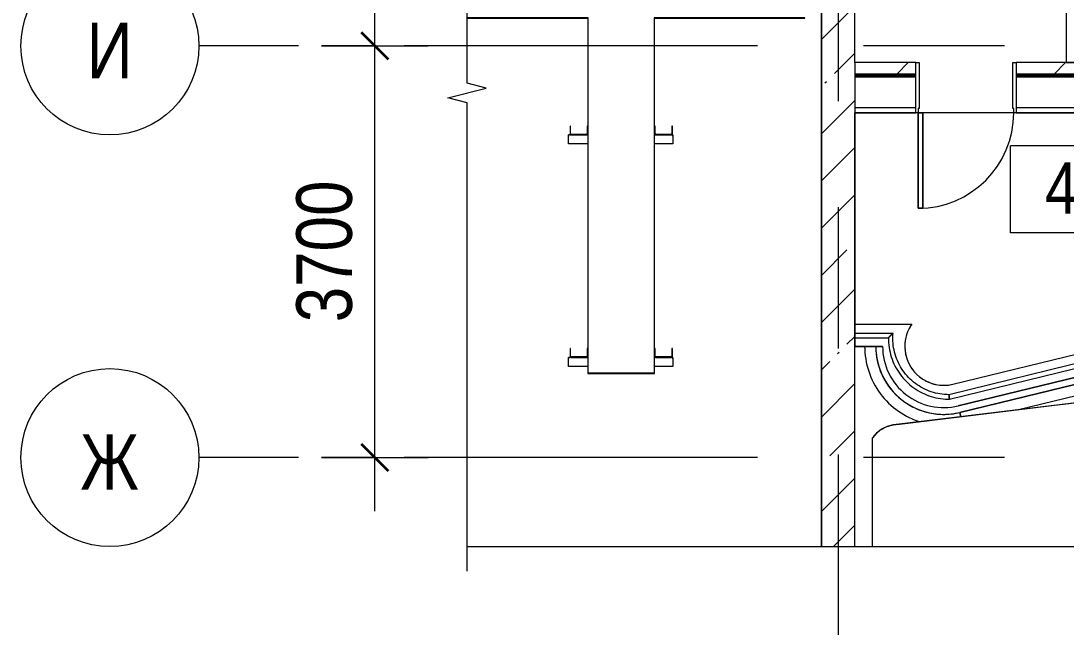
# Model space of a CAD drawing. Header units: millimetres. Extents: x 48966 to 294585, y -43515 to 30344.
# Drawn here: x 266500 to 275897, y 894 to 6342 of the extents above; entities that cross this region are included whole.
import ezdxf

# ---------------------------------------------------------------- set-up
doc = ezdxf.new("R2010")
doc.units = ezdxf.units.MM
doc.linetypes.add('Осевые', pattern=[6350, 1270, -952.5, 3175, -952.5])
for name, color, linetype, lineweight in [('Двери', 7, 'Continuous', 9), ('Каркас несущий', 7, 'Continuous', 9), ('Каркас_Импост', 7, 'Continuous', 9), ('Марки помещений', 7, 'Continuous', 9), ('Мебель', 7, 'Continuous', 9), ('Общие ребра', 7, 'Continuous', 9), ('Ограждение', 7, 'Continuous', 9), ('Оси', 7, 'Continuous', 9), ('Оси-1', 7, 'Continuous', 18), ('Оси-2', 7, 'Осевые', 9), ('Панель', 7, 'Continuous', 9), ('Перекрытия', 7, 'Continuous', 9), ('Поручни', 7, 'Continuous', 9), ('Размеры', 7, 'Continuous', 9), ('Размеры-200', 7, 'Continuous', 9), ('Стены', 7, 'Continuous', 9), ('Стены-1', 7, 'Continuous', 18), ('Штриховка разреза-1', 7, 'Continuous', 9), ('Элементы узлов', 7, 'Continuous', 9)]:
    doc.layers.add(name, color=color, linetype=linetype, lineweight=lineweight)
doc.styles.add('Arial Narrow', font='Arial Narrow.ttf', dxfattribs={"height": 500})
doc.styles.add('Arial Narrow_1', font='Arial Narrow.ttf', dxfattribs={"height": 460})
doc.dimstyles.new('Диагональ_-_2_5_мм_Arial_narrow_1', dxfattribs={"dimscale": 304.8, "dimtxt": 511.715487, "dimasz": 0.787402, "dimexe": 1.574803, "dimexo": 0.0625, "dimgap": 0.19685, "dimtad": 1, "dimdec": 0, "dimzin": 0, "dimdsep": 46, "dimtxsty": 'Arial Narrow', "dimblk1": 'OBLIQUE', "dimblk2": 'OBLIQUE', "dimsah": 1, "dimcen": 0.09, "dimdle": 1.574803, "dimazin": 0, "dimtfac": 1, "dimtdec": 4, "dimtix": 1, "dimtmove": 0, "dimatfit": 3, "dimfxl": 1.574803, "dimfxlon": 1, "dimtvp": 1, "dimtolj": 1, "dimtzin": 0, "dimarcsym": 2})
pattern_1 = [(45, (169515.5, 0), (-424.264, 424.264), [600, -100, 20, -100]), (45, (169515.5, 424), (-424.264, 424.264), [])]

# ---------------------------------------------------------------- blocks, each defined once
blk = doc.blocks.new('Ограждение - Ограждение-583171-План 4-го этажа на отм_ _10_050')
at = {"layer": 'Поручни'}
for p, q in [((102085.6, 6371.1), (100996.6, 6371.1)), ((100996.6, 6367.1), (102081.6, 6367.1)), ((102081.6, 6367.1), (102081.6, 3172.1)), ((102085.6, 3176.1), (102085.6, 6371.1)), ((104031.6, 6371.1), (102677.6, 6371.1)), ((102677.6, 6371.1), (102677.6, 3176.1)), ((102681.6, 3172.1), (102681.6, 6367.1)), ((102681.6, 6367.1), (104031.6, 6367.1)), ((104031.6, 6367.1), (104031.6, 6371.1)), ((102081.6, 3172.1), (102681.6, 3172.1)), ((102677.6, 3176.1), (102085.6, 3176.1))]:
    blk.add_line(p, q, dxfattribs=at)
blk = doc.blocks.new('Швеллеры стальные гнутые равнополочные  ГОСТ 8278-83_Гн_ - Гн160x80x5-2083022-План 4-го этажа на отм_ _10_050')
at = {"layer": 'Каркас несущий'}
for p, q in [((101926.6, 5397.1), (101921.6, 5397.1)), ((101921.6, 5397.1), (101921.6, 5324.1)), ((101926.6, 5329.1), (101926.6, 5397.1)), ((102081.6, 5397.1), (102076.6, 5397.1)), ((102076.6, 5397.1), (102076.6, 5329.1)), ((102081.6, 5324.1), (102081.6, 5397.1)), ((101928.6, 5317.1), (102074.6, 5317.1)), ((102069.6, 5322.1), (101933.6, 5322.1))]:
    blk.add_line(p, q, dxfattribs=at)
for centre, start, end in [((101928.6, 5324.1), 180, 270), ((101933.6, 5329.1), 180, 270), ((102069.6, 5329.1), 270, 0), ((102074.6, 5324.1), 270, 0)]:
    blk.add_arc(centre, 7, start, end, dxfattribs=at)
blk = doc.blocks.new('Швеллеры стальные гнутые равнополочные  ГОСТ 8278-83_Гн_ - Гн160x80x5-2083023-План 4-го этажа на отм_ _10_050')
at = {"layer": 'Каркас несущий'}
for p, q in [((102681.6, 5397.1), (102681.6, 5324.1)), ((102686.6, 5397.1), (102681.6, 5397.1)), ((102686.6, 5329.1), (102686.6, 5397.1)), ((102841.6, 5397.1), (102836.6, 5397.1)), ((102836.6, 5397.1), (102836.6, 5329.1)), ((102841.6, 5324.1), (102841.6, 5397.1)), ((102688.6, 5317.1), (102834.6, 5317.1)), ((102829.6, 5322.1), (102693.6, 5322.1))]:
    blk.add_line(p, q, dxfattribs=at)
for centre, start, end in [((102688.6, 5324.1), 180, 270), ((102693.6, 5329.1), 180, 270), ((102829.6, 5329.1), 270, 360), ((102834.6, 5324.1), 270, 0)]:
    blk.add_arc(centre, 7, start, end, dxfattribs=at)
blk = doc.blocks.new('Швеллеры стальные гнутые равнополочные  ГОСТ 8278-83_Гн_ - Гн160x80x5-583658-План 4-го этажа на отм_ _10_050')
at = {"layer": 'Каркас несущий'}
for p, q in [((-295.2, 0), (-470, 0)), ((-470, -7), (-470, 0)), ((470, 0), (304.8, 0)), ((470, 0), (470, -7)), ((-470, -2.1), (-470, -7)), ((-470, -80), (-470, -7)), ((-470, -12), (-470, -7.1)), ((-470, -7.1), (-470, -12)), ((-470, -80), (-470, -12)), ((-295.2, -80), (-470, -80)), ((-295.2, -80), (-470, -80)), ((470, -80), (304.8, -80)), ((470, -80), (304.8, -80)), ((470, -7), (470, -2.1)), ((470, -7), (470, -80)), ((470, -12), (470, -7.1)), ((470, -7.1), (470, -12)), ((470, -12), (470, -80))]:
    blk.add_line(p, q, dxfattribs=at)
blk = doc.blocks.new('Швеллеры стальные гнутые равнополочные  ГОСТ 8278-83_Гн_ - Гн160x80x5-608658-План 4-го этажа на отм_ _10_050')
at = {"layer": 'Каркас несущий'}
for p, q in [((101926.6, 3397.1), (101921.6, 3397.1)), ((101921.6, 3397.1), (101921.6, 3324.1)), ((101926.6, 3329.1), (101926.6, 3397.1)), ((102081.6, 3397.1), (102076.6, 3397.1)), ((102076.6, 3397.1), (102076.6, 3329.1)), ((102081.6, 3324.1), (102081.6, 3397.1)), ((101928.6, 3317.1), (102074.6, 3317.1)), ((102069.6, 3322.1), (101933.6, 3322.1))]:
    blk.add_line(p, q, dxfattribs=at)
for centre, start, end in [((101928.6, 3324.1), 180, 270), ((101933.6, 3329.1), 180, 270), ((102069.6, 3329.1), 270, 0), ((102074.6, 3324.1), 270, 0)]:
    blk.add_arc(centre, 7, start, end, dxfattribs=at)
blk = doc.blocks.new('Швеллеры стальные гнутые равнополочные  ГОСТ 8278-83_Гн_ - Гн160x80x5-608659-План 4-го этажа на отм_ _10_050')
at = {"layer": 'Каркас несущий'}
for p, q in [((102681.6, 3397.1), (102681.6, 3324.1)), ((102686.6, 3397.1), (102681.6, 3397.1)), ((102686.6, 3329.1), (102686.6, 3397.1)), ((102841.6, 3397.1), (102836.6, 3397.1)), ((102836.6, 3397.1), (102836.6, 3329.1)), ((102841.6, 3324.1), (102841.6, 3397.1)), ((102688.6, 3317.1), (102834.6, 3317.1)), ((102829.6, 3322.1), (102693.6, 3322.1))]:
    blk.add_line(p, q, dxfattribs=at)
for centre, start, end in [((102688.6, 3324.1), 180, 270), ((102693.6, 3329.1), 180, 270), ((102829.6, 3329.1), 270, 0), ((102834.6, 3324.1), 270, 0)]:
    blk.add_arc(centre, 7, start, end, dxfattribs=at)
blk = doc.blocks.new('Базовая стена _ ОС20 - обшивка балкона _мин_вата_фанера 10мм _сталь - ___-6277397-План 4-го этажа на отм_ _10_050')
at = {"layer": 'Стены'}
for p, q in [((112485.4, 4549.1), (105426.7, 2823.6)), ((105426.7, 2823.6), (112485.4, 4549.1)), ((105940.5, 2846.3), (112465.8, 4441.4)), ((105426.7, 2823.6), (105436.3, 2784.3)), ((105436.3, 2784.3), (105426.7, 2823.6))]:
    blk.add_line(p, q, dxfattribs=at)
blk = doc.blocks.new('Базовая стена _ ОС20 - обшивка балкона _мин_вата_фанера 10мм _сталь - ___-6277399-План 4-го этажа на отм_ _10_050')
at = {"layer": 'Стены'}
for p, q in [((104670.6, 3417.1), (104670.6, 3417.1)), ((105426.7, 2823.6), (105436.2, 2784.7)), ((105436.2, 2784.7), (105426.7, 2823.6))]:
    blk.add_line(p, q, dxfattribs=at)
at = {"layer": 'Стены', "flags": 128}
blk.add_lwpolyline([(104570.6, 3417.1), (104571.2, 3388.7), (104572.9, 3360.3), (104575.7, 3332), (104579.7, 3303.8), (104584.8, 3275.9), (104591, 3248.1), (104598.3, 3220.6), (104606.7, 3193.5), (104616.2, 3166.7), (104626.7, 3140.2), (104638.3, 3114.3), (104651, 3088.8), (104664.6, 3063.8), (104679.2, 3039.4), (104694.8, 3015.7), (104711.3, 2992.5), (104728.8, 2970), (104747.1, 2948.3), (104766.3, 2927.3), (104786.3, 2907.1), (104807.1, 2887.7), (104828.6, 2869.1), (104850.9, 2851.4), (104873.9, 2834.7), (104897.5, 2818.8), (104921.7, 2804), (104946.5, 2790), (104971.9, 2777.2), (104997.7, 2765.3), (105024, 2754.4), (105050.7, 2744.7), (105066.3, 2739.6)], dxfattribs=at)
at = {"layer": 'Стены'}
for start, end in [(180, 187.49331), (180, 283.73681), (189.92945, 195.00377), (197.87311, 202.54481), (205.53331, 210.14754), (213.09926, 217.90514), (220.62265, 226.28317), (228.41051, 235.61343), (237.45372, 243.11418), (245.8317, 250.63757), (253.5893, 258.20353), (276.24352, 283.73681), (261.19202, 265.86373), (268.73306, 273.80741)]:
    blk.add_arc((105281.6, 3417.1), 611, start, end, dxfattribs=at)
blk = doc.blocks.new('Ограждение - Ограждение-6395681-План 4-го этажа на отм_ _10_050')
at = {"layer": 'Поручни'}
for p, q in [((113616.9, 5516.1), (113616.9, 5009)), ((113656.9, 4977.6), (113656.9, 5516.1)), ((113616.9, 5009), (105328.2, 2982.7)), ((105333, 2942.8), (113656.9, 4977.6)), ((104826, 3534.1), (104481.6, 3534.1)), ((104481.6, 3496.8), (104481.6, 3531.4)), ((104481.6, 3531.4), (104481.6, 3496.8)), ((104481.6, 3494.1), (104784, 3494.1))]:
    blk.add_line(p, q, dxfattribs=at)
at = {"layer": 'Поручни', "flags": 128}
for points in [[(104784, 3494.1), (104784.2, 3472.3), (104785.3, 3450.5), (104787.3, 3428.7), (104790.1, 3407), (104793.8, 3385.5), (104798.4, 3364.1), (104803.8, 3343), (104810.1, 3322), (104817.2, 3301.4), (104825.1, 3281), (104833.8, 3261), (104843.3, 3241.3), (104853.6, 3222), (104864.7, 3203.2), (104876.5, 3184.8), (104889, 3166.9), (104902.2, 3149.5), (104916.2, 3132.7), (104930.7, 3116.4), (104946, 3100.7), (104961.8, 3085.7), (104978.2, 3071.3), (104995.2, 3057.5), (105012.7, 3044.5), (105030.8, 3032.1), (105049.3, 3020.5), (105068.2, 3009.7), (105087.6, 2999.6), (105107.4, 2990.3), (105127.5, 2981.7), (105147.9, 2974), (105168.7, 2967.2), (105189.7, 2961.1), (105210.9, 2955.9), (105232.3, 2951.6), (105253.9, 2948.1), (105275.6, 2945.5), (105297.4, 2943.7), (105319.2, 2942.9), (105333, 2942.8)], [(105328.2, 2982.7), (105307.9, 2983.2), (105287.7, 2984.5), (105267.6, 2986.6), (105247.5, 2989.5), (105227.6, 2993.2), (105207.9, 2997.7), (105188.3, 3003), (105169, 3009.1), (105150, 3015.9), (105131.2, 3023.5), (105112.7, 3031.8), (105094.6, 3040.9), (105076.9, 3050.7), (105059.6, 3061.2), (105042.7, 3072.3), (105026.2, 3084.2), (105010.3, 3096.6), (104994.9, 3109.7), (104980, 3123.5), (104965.6, 3137.8), (104951.9, 3152.6), (104938.7, 3168), (104926.2, 3183.9), (104914.3, 3200.3), (104903.1, 3217.2), (104892.6, 3234.5), (104882.7, 3252.2), (104873.6, 3270.3), (104865.3, 3288.7), (104857.6, 3307.5), (104850.7, 3326.5), (104844.6, 3345.8), (104839.3, 3365.3), (104834.7, 3385.1), (104831, 3405), (104828, 3425), (104825.8, 3445.1), (104824.5, 3465.3), (104824, 3485.6), (104824.2, 3505.8), (104825.3, 3526), (104826, 3534.1)]]:
    blk.add_lwpolyline(points, dxfattribs=at)
at = {"layer": 'Поручни'}
for points, knots in [([(113656.9, 4977.6), (113656.9, 4977.6), (113656.4, 4977.9), (113654.7, 4979.2), (113652.8, 4980.8), (113651.1, 4982.1), (113649.4, 4983.4), (113648, 4984.5), (113646.5, 4985.7), (113645, 4986.9), (113643.3, 4988.2), (113642.1, 4989.2), (113640.8, 4990.2), (113639.5, 4991.2), (113638.2, 4992.2), (113636.9, 4993.3), (113635.6, 4994.3), (113634.3, 4995.3), (113633, 4996.3), (113631.7, 4997.3), (113630.5, 4998.3), (113628.8, 4999.6), (113627.3, 5000.8), (113625.8, 5002), (113624.4, 5003.1), (113622.7, 5004.4), (113621, 5005.8), (113619, 5007.3), (113617.4, 5008.6), (113616.9, 5009), (113616.9, 5009)], [-1, -1, -1, -1, -0.916667, -0.833333, -0.791667, -0.75, -0.708333, -0.6875, -0.666667, -0.625, -0.604167, -0.583333, -0.5625, -0.541667, -0.520833, -0.5, -0.479167, -0.458333, -0.4375, -0.416667, -0.395833, -0.375, -0.333333, -0.3125, -0.291667, -0.25, -0.208333, -0.166667, -0.083333, 0, 0, 0, 0]), ([(113619.6, 5006.9), (113620, 5006.5), (113621, 5005.8), (113622.7, 5004.4), (113624.4, 5003.1), (113625.8, 5002), (113627.3, 5000.8), (113628.8, 4999.6), (113630.5, 4998.3), (113631.7, 4997.3), (113633, 4996.3), (113634.3, 4995.3), (113635.6, 4994.3), (113636.9, 4993.3), (113638.2, 4992.2), (113639.5, 4991.2), (113640.8, 4990.2), (113642.1, 4989.2), (113643.3, 4988.2), (113644.2, 4987.5), (113644.7, 4987.2), (113644.8, 4987.1)], [-0.8333333, -0.8333333, -0.8333333, -0.8333333, -0.7916667, -0.75, -0.7083333, -0.6875, -0.6666667, -0.625, -0.6041667, -0.5833333, -0.5625, -0.5416667, -0.5208333, -0.5, -0.4791667, -0.4583333, -0.4375, -0.4166667, -0.3958333, -0.375, -0.3714491, -0.3714491, -0.3714491, -0.3714491]), ([(113646.9, 4985.4), (113647.3, 4985.1), (113648, 4984.5), (113649.4, 4983.4), (113651.1, 4982.1), (113652.8, 4980.8), (113653.8, 4980), (113654.2, 4979.7)], [-0.3333333, -0.3333333, -0.3333333, -0.3333333, -0.3125, -0.2916667, -0.25, -0.2083333, -0.1666667, -0.1666667, -0.1666667, -0.1666667]), ([(104784, 3494.1), (104784, 3494.1), (104784.3, 3494.4), (104784.9, 3495), (104785.4, 3495.5), (104785.7, 3495.9), (104786.1, 3496.3), (104786.7, 3496.9), (104787.6, 3497.7), (104788.6, 3498.7), (104789.4, 3499.5), (104790, 3500.1), (104790.6, 3500.7), (104791.5, 3501.6), (104792.7, 3502.7), (104793.9, 3503.8), (104794.8, 3504.8), (104795.5, 3505.5), (104796.3, 3506.2), (104797.3, 3507.2), (104798.5, 3508.4), (104800.1, 3509.8), (104801.6, 3511.3), (104803.1, 3512.8), (104804.7, 3514.3), (104806.3, 3515.8), (104807.8, 3517.2), (104809.4, 3518.7), (104810.9, 3520.2), (104812.2, 3521.4), (104813.2, 3522.3), (104813.9, 3523), (104814.7, 3523.7), (104815.7, 3524.6), (104816.9, 3525.7), (104818, 3526.8), (104818.8, 3527.5), (104819.3, 3528), (104819.7, 3528.4), (104820.2, 3528.9), (104821.1, 3529.6), (104822.1, 3530.6), (104823, 3531.4), (104823.6, 3532), (104824.1, 3532.4), (104824.5, 3532.8), (104824.9, 3533.2), (104825.5, 3533.9), (104825.9, 3534.1), (104826, 3534.1)], [0, 0, 0, 0, 0.055556, 0.083333, 0.097222, 0.111111, 0.125, 0.138889, 0.166667, 0.194444, 0.208333, 0.222222, 0.236111, 0.25, 0.277778, 0.305556, 0.319444, 0.333333, 0.347222, 0.361111, 0.388889, 0.416667, 0.444444, 0.472222, 0.5, 0.527778, 0.555556, 0.583333, 0.611111, 0.638889, 0.652778, 0.666667, 0.680556, 0.694444, 0.722222, 0.75, 0.763889, 0.770833, 0.777778, 0.791667, 0.805556, 0.833333, 0.861111, 0.875, 0.888889, 0.902778, 0.916667, 0.944444, 1, 1, 1, 1]), ([(104788.5, 3498.6), (104788.2, 3498.3), (104787.5, 3497.7), (104786.7, 3496.9), (104786.1, 3496.3), (104785.9, 3496), (104785.7, 3495.9)], [0.81237576, 0.81237576, 0.81237576, 0.81237576, 0.83333333, 0.86111111, 0.875, 0.88888889, 0.88888889, 0.88888889, 0.88888889]), ([(104807.8, 3517.2), (104807.3, 3516.7), (104806.3, 3515.8), (104804.7, 3514.3), (104803.1, 3512.8), (104801.6, 3511.3), (104800.1, 3509.8), (104798.5, 3508.4), (104797.3, 3507.2), (104796.3, 3506.2), (104795.5, 3505.5), (104794.8, 3504.8), (104793.9, 3503.8), (104792.7, 3502.7), (104791.5, 3501.6), (104790.7, 3500.8), (104790.3, 3500.4), (104790.1, 3500.2), (104790, 3500.1)], [0.4444444, 0.4444444, 0.4444444, 0.4444444, 0.4722222, 0.5, 0.5277778, 0.5555556, 0.5833333, 0.6111111, 0.6388889, 0.6527778, 0.6666667, 0.6805556, 0.6944444, 0.7222222, 0.75, 0.7638889, 0.7708333, 0.7777778, 0.7777778, 0.7777778, 0.7777778]), ([(104824.1, 3532.4), (104823.9, 3532.3), (104823.7, 3532), (104823, 3531.4), (104822.1, 3530.6), (104821.1, 3529.6), (104820.2, 3528.9), (104819.6, 3528.3), (104818.9, 3527.6), (104818, 3526.8), (104816.9, 3525.7), (104815.7, 3524.6), (104814.7, 3523.7), (104813.9, 3523), (104813.2, 3522.3), (104812.2, 3521.3), (104810.9, 3520.2), (104809.4, 3518.7), (104808.3, 3517.7), (104807.8, 3517.2)], [0.1111111, 0.1111111, 0.1111111, 0.1111111, 0.125, 0.1388889, 0.1666667, 0.1944444, 0.2083333, 0.2222222, 0.2361111, 0.25, 0.2777778, 0.3055556, 0.3194444, 0.3333333, 0.3472222, 0.3611111, 0.3888889, 0.4166667, 0.4444018, 0.4444018, 0.4444018, 0.4444018])]:
    blk.add_open_spline(points, degree=3, knots=knots, dxfattribs=at)
for points in [[(105333, 2942.8), (105333, 2942.8), (105332.9, 2943.6), (105332.5, 2947.1), (105331.8, 2952.6), (105331, 2959.2), (105330.1, 2966.3), (105329.3, 2972.9), (105328.7, 2978.4), (105328.3, 2981.9), (105328.2, 2982.7), (105328.2, 2982.7)], [(105328.7, 2978), (105328.9, 2976.5), (105329.3, 2972.9), (105330.1, 2966.3), (105331, 2959.2), (105331.8, 2952.5), (105332.4, 2947.2), (105332.8, 2944.6), (105332.8, 2944)]]:
    blk.add_open_spline(points, degree=3, dxfattribs=at)
blk = doc.blocks.new('Дверь - Однопольная - ДВ2__21х9-6474924-План 4-го этажа на отм_ _10_050')
at = {"layer": 'Двери'}
for p, q in [((-429, -225.5), (-389, -225.5)), ((-429, -1083.5), (-429, -225.5)), ((-389, -225.5), (-389, -1083.5)), ((-389, -1083.5), (-429, -1083.5))]:
    blk.add_line(p, q, dxfattribs=at)
blk.add_arc((-429, -225.5), 858, 270, 0, dxfattribs=at)
at = {"layer": 'Каркас_Импост'}
for p, q in [((-450, 225.5), (-420, 225.5)), ((-450, -225.5), (-450, 225.5)), ((-420, 225.5), (-420, -185.5)), ((420, 225.5), (450, 225.5)), ((420, -185.5), (420, 225.5)), ((450, 225.5), (450, -225.5)), ((-430, -185.5), (-430, -225.5)), ((-420, -185.5), (-430, -185.5)), ((430, -185.5), (420, -185.5)), ((430, -225.5), (430, -185.5)), ((-430, -225.5), (-450, -225.5)), ((450, -225.5), (430, -225.5))]:
    blk.add_line(p, q, dxfattribs=at)
at = {"layer": 'Панель'}
for p, q in [((-389, -225.5), (-429, -225.5)), ((-429, -225.5), (-429, -1083.5)), ((-389, -1083.5), (-389, -225.5)), ((-429, -1083.5), (-389, -1083.5))]:
    blk.add_line(p, q, dxfattribs=at)
blk = doc.blocks.new('Рефлектор_2 - Рефлектор_2-6393335-План 4-го этажа на отм_ _10_050')
at = {"layer": 'Мебель'}
for p, q in [((-18685.1, -600), (-22785.1, -1100)), ((-23025.6, -2200), (-23025.6, -1220.6))]:
    blk.add_line(p, q, dxfattribs=at)
at = {"layer": 'Мебель', "flags": 128}
for points in [[(-22782.8, -1099.7), (-22098.1, -1016.2), (-21412.4, -932.6), (-20728, -849.1), (-20045.3, -765.9), (-19364.3, -682.8), (-18685.1, -600)], [(-22785.1, -1100), (-22840.6, -1105.2), (-22894.2, -1120.5), (-22944, -1145.5), (-22988.3, -1179.2), (-23025.6, -1220.6)]]:
    blk.add_lwpolyline(points, dxfattribs=at)
at = {"layer": 'Мебель'}
for points, knots in [([(-22940.9, -1143.6), (-22935.4, -1140.3), (-22920.6, -1132), (-22905.2, -1124.8), (-22895.4, -1121)], [0.3709083, 0.3709083, 0.3709083, 0.3709083, 0.4444444, 0.5661704, 0.5661704, 0.5661704, 0.5661704]), ([(-22891.4, -1119.5), (-22891.4, -1119.4), (-22880, -1115.1), (-22863.8, -1110.3), (-22847.3, -1106.3), (-22842.6, -1105.3)], [0.5823961, 0.5823961, 0.5823961, 0.5823961, 0.5833333, 0.7222222, 0.7777778, 0.7777778, 0.7777778, 0.7777778]), ([(-22838.9, -1104.8), (-22833, -1103.8), (-22815.2, -1101.1), (-22797.2, -1100), (-22785.1, -1100)], [0.7923283, 0.7923283, 0.7923283, 0.7923283, 0.8611111, 1, 1, 1, 1]), ([(-23014.1, -1206.2), (-23007.9, -1198.8), (-22999.9, -1190.3), (-22991.5, -1182.3), (-22990.1, -1181)], [0, 0, 0, 0, 0.1111111, 0.1335195, 0.1335195, 0.1335195, 0.1335195]), ([(-22985.3, -1176.6), (-22981.2, -1172.9), (-22968.5, -1162.1), (-22954.9, -1152.5), (-22945.6, -1146.5)], [0.1583775, 0.1583775, 0.1583775, 0.1583775, 0.2222222, 0.3496718, 0.3496718, 0.3496718, 0.3496718])]:
    blk.add_open_spline(points, degree=3, knots=knots, dxfattribs=at)
blk = doc.blocks.new('Линия разрыва1 - М 200-6492695-План 4-го этажа на отм_ _10_050')
at = {"layer": 'Элементы узлов'}
for p, q in [((-44.1, 170.5), (-88.3, 0)), ((45.1, -172.4), (-44.1, 170.5)), ((-88.3, 0), (-5622.1, 0)), ((90.2, 0), (45.1, -172.4)), ((4299, 0), (90.2, 0))]:
    blk.add_line(p, q, dxfattribs=at)
blk = doc.blocks.new('Линия разрыва1 - М 200-6492713-План 4-го этажа на отм_ _10_050')
at = {"layer": 'Элементы узлов'}
blk.add_line((12042.5, 0), (90.2, 0), dxfattribs=at)
blk = doc.blocks.new('Ось сетки - По умолчанию 2-349628-План 4-го этажа на отм_ _10_050')
at = {"layer": 'Оси-1'}
blk.add_circle((0, 0), 4, dxfattribs=at)
blk = doc.blocks.new('Марка помещения_Р - Марка помещения-4575829-План 4-го этажа на отм_ _10_050')
at = {"layer": 'Марки помещений'}
for p, q in [((-4.79375, -1.95625), (-4.79375, 1.95625)), ((4.79375, 1.95625), (-4.79375, 1.95625)), ((4.79375, -1.95625), (4.79375, 1.95625)), ((4.79375, -1.95625), (-4.79375, -1.95625))]:
    blk.add_line(p, q, dxfattribs=at)
blk = doc.blocks.new('DIMBLOCK37-План 4-го этажа на отм_ _10_050')
at = {"layer": 'Размеры-200', "lineweight": 35, "transparency": 16777216}
for points in [[(269682.1, 6117.1), (269562.1, 6237.1), (269802.1, 5997.1)], [(269682.1, 2417.1), (269562.1, 2537.1), (269802.1, 2297.1)]]:
    blk.add_hatch(color=256, dxfattribs=at).paths.add_polyline_path(points, flags=0)
for p, q in [((269682.1, 6117.1), (269562.1, 6237.1)), ((269562.1, 6237.1), (269802.1, 5997.1)), ((269802.1, 5997.1), (269682.1, 6117.1)), ((269682.1, 2417.1), (269562.1, 2537.1)), ((269562.1, 2537.1), (269802.1, 2297.1)), ((269802.1, 2297.1), (269682.1, 2417.1))]:
    blk.add_line(p, q, dxfattribs=at)
at = {"layer": 'Размеры-200', "transparency": 16777216}
for p, q in [((269202.1, 6117.1), (270162.1, 6117.1)), ((269682.1, 6117.1), (269202.1, 6117.1)), ((269682.1, 1937.1), (269682.1, 6117.1)), ((269202.1, 2417.1), (270162.1, 2417.1)), ((269682.1, 2417.1), (269202.1, 2417.1))]:
    blk.add_line(p, q, dxfattribs=at)
at = {"layer": 'Размеры-200', "color": 0, "transparency": 16777216, "insert": (268975.9, 3633.6), "char_height": 500, "width": 1520.526, "attachment_point": 1, "rotation": 90, "line_spacing_factor": 0.974696, "style": 'Arial Narrow'}
blk.add_mtext('3700', dxfattribs=at)
blk = doc.blocks.new('_Oblique')
at = {"color": 0, "linetype": 'ByBlock', "lineweight": -2}
blk.add_line((-0.5, -0.5), (0.5, 0.5), dxfattribs=at)
blk = doc.blocks.new('DIMBLOCK38-План 4-го этажа на отм_ _10_050')
at = {"layer": 'Размеры-200', "lineweight": 35, "transparency": 16777216}
for points in [[(269682.1, 8517.1), (269562.1, 8637.1), (269802.1, 8397.1)], [(269682.1, 6117.1), (269562.1, 6237.1), (269802.1, 5997.1)]]:
    blk.add_hatch(color=256, dxfattribs=at).paths.add_polyline_path(points, flags=0)
at = {"layer": 'Размеры-200', "transparency": 16777216}
for p, q in [((269682.1, 6117.1), (269682.1, 8997.1)), ((269202.1, 8517.1), (270162.1, 8517.1)), ((269682.1, 8517.1), (269202.1, 8517.1)), ((269202.1, 6117.1), (270162.1, 6117.1)), ((269682.1, 6117.1), (269202.1, 6117.1))]:
    blk.add_line(p, q, dxfattribs=at)
at = {"layer": 'Размеры-200', "lineweight": 35, "transparency": 16777216}
for p, q in [((269682.1, 8517.1), (269562.1, 8637.1)), ((269562.1, 8637.1), (269802.1, 8397.1)), ((269802.1, 8397.1), (269682.1, 8517.1)), ((269682.1, 6117.1), (269562.1, 6237.1)), ((269562.1, 6237.1), (269802.1, 5997.1)), ((269802.1, 5997.1), (269682.1, 6117.1))]:
    blk.add_line(p, q, dxfattribs=at)
at = {"layer": 'Размеры-200', "color": 0, "transparency": 16777216, "insert": (268975.9, 6683.6), "char_height": 500, "width": 1520.526, "attachment_point": 1, "rotation": 90, "line_spacing_factor": 0.974696, "style": 'Arial Narrow'}
blk.add_mtext('2400', dxfattribs=at)

msp = doc.modelspace()

# ---------------------------------------------------------------- hatches: boundary and pattern name
at = {"layer": 'Штриховка разреза-1'}
h = msp.add_hatch(dxfattribs=at)
h.set_pattern_fill('FP_4', color=256, style=0, pattern_type=2)
h.set_pattern_definition(pattern_1)
h.paths.add_polyline_path([(273697.1, 2717.1), (273997.1, 2717.1), (273997.1, 7367.1), (273697.1, 7367.1), (273697.1, 3296.7)], flags=0)
h.paths.add_polyline_path([(273697.1, 8367.1), (273997.1, 8367.1), (273997.1, 11317.1), (273697.1, 11317.1), (273697.1, 8517.1)], flags=0)
h = msp.add_hatch(dxfattribs=at)
h.set_pattern_fill('FP_3', color=256, style=0, pattern_type=2)
h.set_pattern_definition([(45, (169515.5, 0), (-707.107, 707.107), []), (135, (169515.5, 0), (-707.107, -707.107), [])])
h.paths.add_polyline_path([(283160.2, 5867.1), (294397.1, 5868.2), (294397.1, 5967.1), (277397.1, 5967.1), (277397.1, 5867.1), (282779.3, 5867.1)], flags=0)
h.paths.add_polyline_path([(273997.1, 5867.1), (274547.1, 5867.1), (274547.1, 5967.1), (273997.1, 5967.1)], flags=0)
h.paths.add_polyline_path([(275447.1, 5867.1), (276497.1, 5867.1), (276497.1, 5967.1), (275447.1, 5967.1)], flags=0)
h = msp.add_hatch(dxfattribs=at)
h.set_pattern_fill('FP_4', color=256, style=0, pattern_type=2)
h.set_pattern_definition(pattern_1)
h.paths.add_polyline_path([(273946.9, 1617.1), (273997.1, 1617.1), (273997.1, 2717.1), (273697.1, 2717.1), (273697.1, 1617.1), (273722.9, 1617.1)], flags=0)

# ---------------------------------------------------------------- linework, layer by layer
at = {"layer": 'Общие ребра'}
for p, q in [((273997.1, 5967.1), (273997.1, 5867.1)), ((275897.1, 5967.1), (276497.1, 5967.1)), ((276497.1, 5967.1), (275897.1, 5967.1)), ((273997.1, 5867.1), (274547.1, 5867.1)), ((273997.1, 5867.1), (273997.1, 5855.1)), ((273997.1, 5855.1), (273997.1, 5843.1)), ((273997.1, 5855.1), (274547.1, 5855.1)), ((273997.1, 5843.1), (273997.1, 5841.1)), ((273997.1, 5843.1), (274547.1, 5843.1)), ((273997.1, 5841.1), (273997.1, 5563.1)), ((273997.1, 5841.1), (274547.1, 5841.1)), ((275447.1, 5867.1), (276497.1, 5867.1)), ((275447.1, 5855.1), (276497.1, 5855.1)), ((275447.1, 5843.1), (276497.1, 5843.1)), ((275447.1, 5841.1), (276497.1, 5841.1)), ((273997.1, 5563.1), (273997.1, 5518.1)), ((273997.1, 5563.1), (274547.1, 5563.1)), ((275447.1, 5563.1), (276497.1, 5563.1)), ((273997.1, 5518.1), (273997.1, 5516.1)), ((273997.1, 5518.1), (274547.1, 5518.1)), ((275447.1, 5518.1), (276497.1, 5518.1))]:
    msp.add_line(p, q, dxfattribs=at)
at = {"layer": 'Оси-2'}
for p, q in [((273847.1, 11017.1), (273847.1, -13042.2)), ((294394.6, 6117.1), (268100.1, 6117.1)), ((294394.6, 2417.1), (268100.1, 2417.1))]:
    msp.add_line(p, q, dxfattribs=at)
at = {"layer": 'Перекрытия'}
for p, q in [((271597.1, 6367.1), (271597.1, 3172.1)), ((272197.1, 3172.1), (272197.1, 6367.1)), ((283049.4, 5516.1), (273997.1, 5516.1)), ((273997.1, 5516.1), (273997.1, 3617.1)), ((274880.2, 3077.1), (283049.4, 5074.1)), ((274927.7, 2882.9), (283147.1, 4892.1)), ((273997.1, 3617.1), (274509.9, 3617.1)), ((273997.1, 3417.1), (274247.1, 3417.1)), ((273997.1, 3417.1), (274247.1, 3417.1)), ((271597.1, 3172.1), (272197.1, 3172.1))]:
    msp.add_line(p, q, dxfattribs=at)
for radius, start, end in [(350, 145.1501, 154.9559), (350, 168.40185, 174.9467), (350, 158.06824, 164.84646), (550, 180, 283.73681), (350, 178.36496, 184.09758), (350, 189.0644, 194.64757), (350, 199.58451, 205.20626), (350, 210.10434, 215.77765), (350, 220.62391, 226.36867), (350, 231.14324, 236.99239), (350, 241.66236, 247.67682), (350, 252.18126, 258.49481), (350, 262.69996, 269.71348), (350, 273.21848, 283.73681)]:
    msp.add_arc((274797.1, 3417.1), radius, start, end, dxfattribs=at)
at = {"layer": 'Стены'}
for p, q in [((274880.2, 3077.1), (283049.4, 5074.1)), ((283249.4, 4917.1), (274927.7, 2882.9)), ((274927.7, 2882.9), (282022.2, 4617.1)), ((281910.9, 4527.1), (274942.2, 2823.6)), ((273997.1, 3617.1), (274509.9, 3617.1)), ((273997.1, 3617.1), (273997.1, 3417.1)), ((274186.1, 3417.1), (273997.1, 3417.1)), ((274247.1, 3417.1), (274186.1, 3417.1)), ((274247.1, 3417.1), (274186.1, 3417.1))]:
    msp.add_line(p, q, dxfattribs=at)
for radius, start, end in [(350, 145.1501, 180), (611, 180, 227.87853), (550, 180, 283.73681), (550, 180, 283.73681), (350, 180, 283.73681), (611, 228.12472, 235.61208), (611, 235.85828, 283.73681)]:
    msp.add_arc((274797.1, 3417.1), radius, start, end, dxfattribs=at)
at = {"layer": 'Стены-1'}
for p, q in [((275897.1, 11017.1), (275897.1, 6267.1)), ((273695.1, 8517.1), (273695.1, 1617.1)), ((273697.1, 1617.1), (273697.1, 8367.1)), ((273697.1, 7367.1), (273697.1, 2717.1)), ((273997.1, 5967.1), (273997.1, 7367.1)), ((275897.1, 6267.1), (275897.1, 5967.1)), ((274547.1, 5967.1), (273997.1, 5967.1)), ((274547.1, 5516.1), (274547.1, 5967.1)), ((275897.1, 5967.1), (275447.1, 5967.1)), ((275447.1, 5967.1), (275447.1, 5516.1)), ((273997.1, 2717.1), (273997.1, 5516.1)), ((273997.1, 5516.1), (274547.1, 5516.1)), ((275447.1, 5516.1), (276497.1, 5516.1)), ((273697.1, 2717.1), (273697.1, 1617.1)), ((273997.1, 1617.1), (273997.1, 2717.1))]:
    msp.add_line(p, q, dxfattribs=at)

# ---------------------------------------------------------------- block references
at = {"layer": 'Двери'}
msp.add_blockref('Дверь - Однопольная - ДВ2__21х9-6474924-План 4-го этажа на отм_ _10_050', (274997.1, 5741.6), dxfattribs=at)
at = {"layer": 'Каркас несущий'}
for name, p in [('Швеллеры стальные гнутые равнополочные  ГОСТ 8278-83_Гн_ - Гн160x80x5-2083022-План 4-го этажа на отм_ _10_050', (169515.5, 0)), ('Швеллеры стальные гнутые равнополочные  ГОСТ 8278-83_Гн_ - Гн160x80x5-2083023-План 4-го этажа на отм_ _10_050', (169515.5, 0)), ('Швеллеры стальные гнутые равнополочные  ГОСТ 8278-83_Гн_ - Гн160x80x5-583658-План 4-го этажа на отм_ _10_050', (271892.3, 5317.1)), ('Швеллеры стальные гнутые равнополочные  ГОСТ 8278-83_Гн_ - Гн160x80x5-608658-План 4-го этажа на отм_ _10_050', (169515.5, 0)), ('Швеллеры стальные гнутые равнополочные  ГОСТ 8278-83_Гн_ - Гн160x80x5-608659-План 4-го этажа на отм_ _10_050', (169515.5, 0)), ('Швеллеры стальные гнутые равнополочные  ГОСТ 8278-83_Гн_ - Гн160x80x5-583658-План 4-го этажа на отм_ _10_050', (271892.3, 3317.1))]:
    msp.add_blockref(name, p, dxfattribs=at)
at = {"layer": 'Марки помещений', "xscale": 199.9999999999999, "yscale": 199.9999999999999, "zscale": 199.9999999999999}
msp.add_blockref('Марка помещения_Р - Марка помещения-4575829-План 4-го этажа на отм_ _10_050', (276355.9, 4828.9), dxfattribs=at)
at = {"layer": 'Мебель'}
msp.add_blockref('Рефлектор_2 - Рефлектор_2-6393335-План 4-го этажа на отм_ _10_050', (297182.2, 3817.1), dxfattribs=at)
at = {"layer": 'Ограждение'}
for name in ['Ограждение - Ограждение-583171-План 4-го этажа на отм_ _10_050', 'Ограждение - Ограждение-6395681-План 4-го этажа на отм_ _10_050']:
    msp.add_blockref(name, (169515.5, 0), dxfattribs=at)
at = {"layer": 'Оси-1', "xscale": 199.9999999999999, "yscale": 199.9999999999999, "zscale": 199.9999999999999, "rotation": 89.99999999999982}
for p in [(267300.1, 6117.1), (267300.1, 2417.1)]:
    msp.add_blockref('Ось сетки - По умолчанию 2-349628-План 4-го этажа на отм_ _10_050', p, dxfattribs=at)
at = {"layer": 'Стены'}
for name in ['Базовая стена _ ОС20 - обшивка балкона _мин_вата_фанера 10мм _сталь - ___-6277397-План 4-го этажа на отм_ _10_050', 'Базовая стена _ ОС20 - обшивка балкона _мин_вата_фанера 10мм _сталь - ___-6277399-План 4-го этажа на отм_ _10_050']:
    msp.add_blockref(name, (169515.5, 0), dxfattribs=at)
at = {"layer": 'Элементы узлов'}
for name, p, rotation in [('Линия разрыва1 - М 200-6492695-План 4-го этажа на отм_ _10_050', (270512.1, 5695.1), 270.0000000000001), ('Линия разрыва1 - М 200-6492713-План 4-го этажа на отм_ _10_050', (282554.6, 1617.1), 180)]:
    msp.add_blockref(name, p, dxfattribs=dict(at, rotation=rotation))

# ---------------------------------------------------------------- texts
at = {"layer": 'Марки помещений', "insert": (275708, 5070.8), "char_height": 460, "width": 1587.341, "attachment_point": 1, "style": 'Arial Narrow_1'}
msp.add_mtext('4.047', dxfattribs=at)
at = {"layer": 'Оси', "char_height": 500, "attachment_point": 1, "style": 'Arial Narrow'}
for s, insert, width in [('\\fArial Narrow|b0|i0|c204|p34|;И', (267091.9, 6327.7), 497.046), ('\\fArial Narrow|b0|i0|c204|p34|;Ж', (267032.9, 2627.7), 641.35)]:
    msp.add_mtext(s, dxfattribs=dict(at, insert=insert, width=width))

# ---------------------------------------------------------------- dimensions: what is measured, and where the dimension line sits
at = {"layer": 'Размеры'}
for base, p1, p2, override, picture, middle in [((269682.1, 8517.1), (269202.1, 6117.1), (269202.1, 8517.1), {"dimpost": '<>', "dimfxl": 2400}, 'DIMBLOCK38-План 4-го этажа на отм_ _10_050', (269366.8, 7317.1)), ((269682.1, 6117.1), (269202.1, 2417.1), (269202.1, 6117.1), {"dimpost": '<>', "dimfxl": 3700}, 'DIMBLOCK37-План 4-го этажа на отм_ _10_050', (269366.8, 4267.1))]:
    dim = msp.add_linear_dim(base=base, p1=p1, p2=p2, angle=90, dimstyle='Диагональ_-_2_5_мм_Arial_narrow_1', override=override, dxfattribs=at)
    dim.commit()
    dim.dimension.update_dxf_attribs({"geometry": picture, "text_midpoint": middle})

doc.saveas('drawing.dxf')
